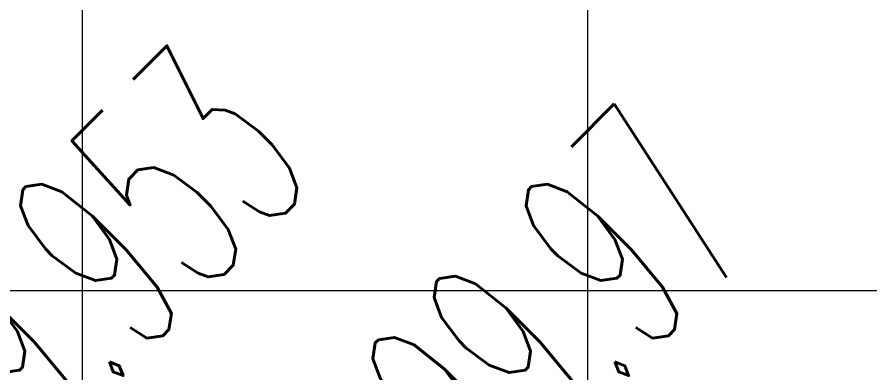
# Model space of a CAD drawing. Header units: millimetres. Extents: x 684983 to 685377, y 990360 to 990509.
# Drawn here: x 685005.756 to 685009.13, y 990445.714 to 990447.122 of the extents above; entities that cross this region are included whole.
import ezdxf

# ---------------------------------------------------------------- set-up
doc = ezdxf.new("R2010")
doc.units = ezdxf.units.MM
doc.layers.add('grid', color=8, linetype='Continuous', lineweight=9)
doc.layers.add('GRID LEVELS', color=7, linetype='Continuous', lineweight=13)
doc.styles.get("Standard").update_dxf_attribs({"font": 'RomanS'})

msp = doc.modelspace()

# ---------------------------------------------------------------- linework, layer by layer
at = {"layer": 'grid'}
for p, q in [((685006.0136, 990509.1548), (685006.0136, 990377.9235)), ((685008.0136, 990509.1548), (685008.0136, 990377.9235)), ((685085.1957, 990446.0381), (684982.7636, 990446.0381))]:
    msp.add_line(p, q, dxfattribs=at)

# ---------------------------------------------------------------- texts
at = {"layer": 'GRID LEVELS', "width": 0.5}
for s, p in [('99.953', (685005.63, 990445.1578, 99.9528)), ('99.97', (685007.63, 990445.1578, 99.97))]:
    msp.add_text(s, height=0.8, rotation=45, dxfattribs=at).set_placement(p)

doc.saveas('drawing.dxf')
